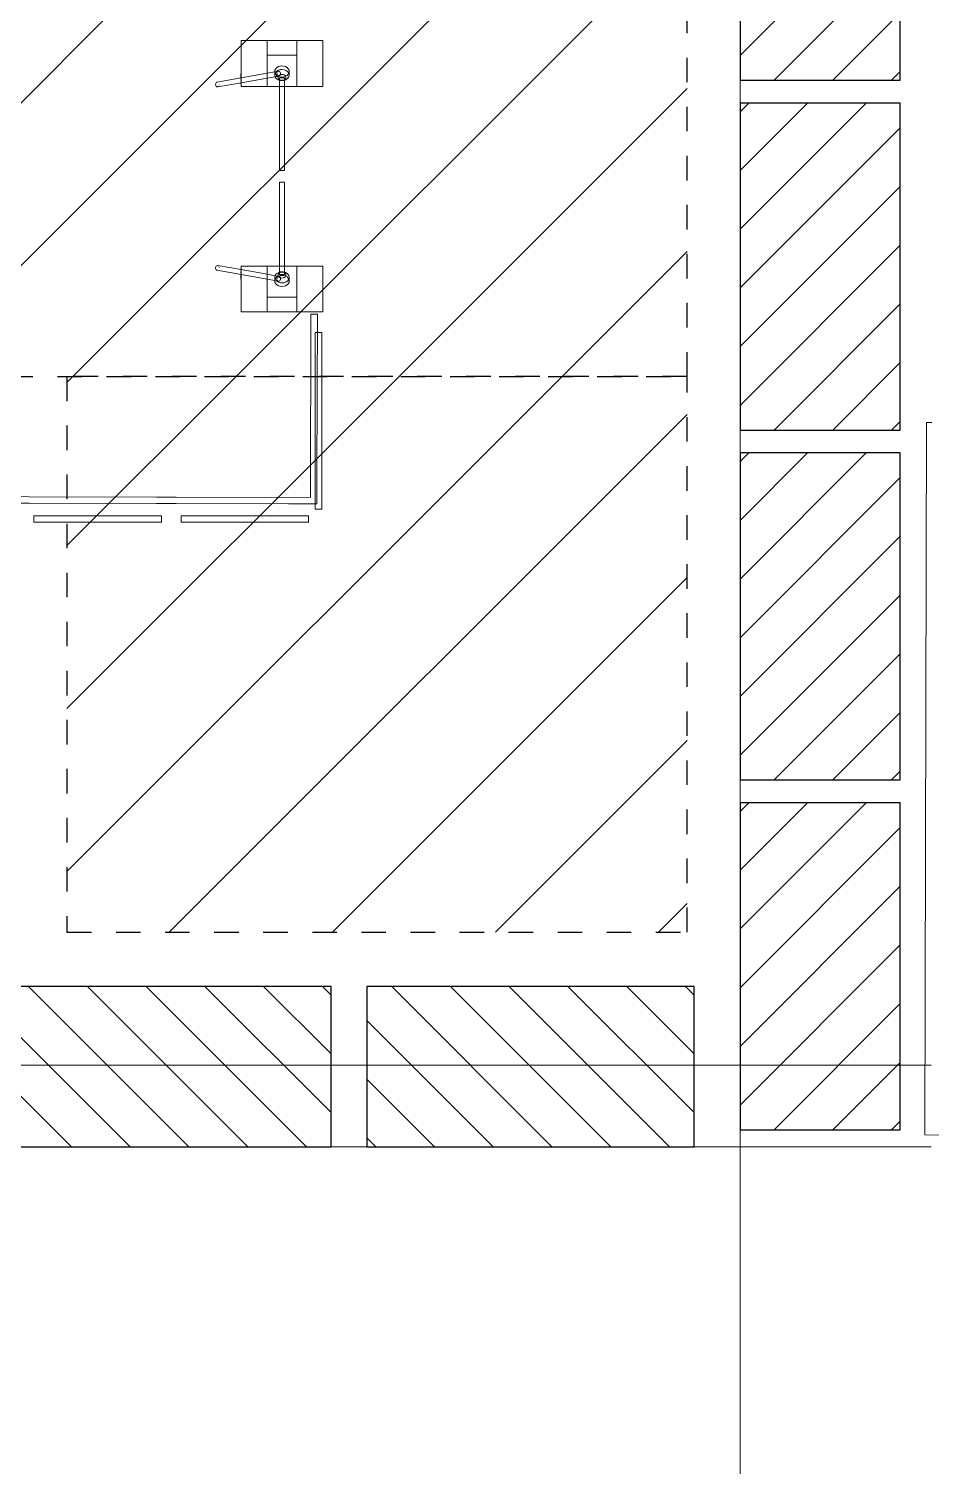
# Model space of a CAD drawing. Header units: millimetres. Extents: x -1113 to 415037, y -3642 to 354837.
# Drawn here: x 8227 to 13744, y 8810 to 17602 of the extents above; entities that cross this region are included whole.
import ezdxf

# ---------------------------------------------------------------- set-up
doc = ezdxf.new("R2010")
doc.units = ezdxf.units.MM
doc.linetypes.add('Штрих короткий', pattern=[600, 300, -300])
for name, color, linetype, lineweight in [('0) строит. леса', 20, 'Continuous', 30), ('A-AREA-BNDY', 7, 'Continuous', 5), ('A-FLOR', 7, 'Continuous', 9), ('A-GENM', 7, 'Continuous', 9), ('I-WALL', 7, 'Continuous', 5), ('Оси', 7, 'Continuous', 9)]:
    doc.layers.add(name, color=color, linetype=linetype, lineweight=lineweight)
doc.layers.add('M-EQPM-1', color=7, linetype='Continuous', lineweight=9, true_color=0xb2b2b2)

# ---------------------------------------------------------------- blocks, each defined once
blk = doc.blocks.new('Gotschlich_Турникет-трипод_Тумбовый_Modul_Cross _R18 - Modul Cross 2-Arm-31992132-Объем проектирования 1 этажа')
at = {"layer": 'A-GENM'}
for p, q in [((83, -250), (86.2, -250)), ((91.3, -250), (90.7, -250))]:
    blk.add_line(p, q, dxfattribs=at)
at = {"layer": 'M-EQPM-1'}
for p, q in [((-140, 250), (-140, 90)), ((-140, 90), (-140, 250)), ((-140, 250), (140, 250)), ((140, 250), (-140, 250)), ((140, 250), (140, 90)), ((140, 90), (140, 250)), ((-50.7, 90), (-140, 90)), ((-140, 90), (140, 90)), ((-140, 90), (-140, -90)), ((-140, 90), (-140, -90)), ((-140, -90), (-140, 90)), ((-140, 90), (-140, -90)), ((-140, 90), (140, 90)), ((-140, 90), (140, 90)), ((-140, -90), (-140, 90)), ((-140, 90), (-140, -90)), ((-140, 90), (140, 90)), ((-140, 90), (140, 90)), ((-140, 90), (140, 90)), ((-140, 90), (140, 90)), ((140, 90), (-50.7, 90)), ((-50.7, 90), (-50.7, -90)), ((140, -90), (140, 90)), ((140, -90), (140, 90)), ((140, 90), (140, -90)), ((140, -90), (140, 90)), ((140, 90), (140, -90)), ((70.8, 44.5), (49, 44.5)), ((94.8, 15), (88.7, 15)), ((140, 15), (94.8, 15)), ((653.7, 15), (140, 15)), ((47.1, -22.8), (50.9, -43.8)), ((49, -44.5), (70.8, -44.5)), ((50.9, -43.8), (59.1, -90)), ((77.3, -21.3), (76.7, -17.5)), ((78.6, -28.6), (77.7, -23.4)), ((80.4, -38.5), (79, -30.4)), ((89.6, -90), (80.9, -41)), ((88.7, -15), (94.8, -15)), ((94.8, -15), (140, -15)), ((140, -15), (653.7, -15)), ((140, -90), (-140, -90)), ((-140, -90), (-50.7, -90)), ((-140, -90), (140, -90)), ((140, -90), (-140, -90)), ((-140, -90), (140, -90)), ((140, -90), (-140, -90)), ((-140, -250), (-140, -90)), ((-140, -90), (-140, -250)), ((-140, -90), (59.2, -90)), ((-140, -90), (140, -90)), ((-50.7, -90), (140, -90)), ((59.1, -90), (87.7, -250)), ((64.5, -90), (67.3, -90)), ((67.8, -90), (71, -90)), ((71.6, -90), (74.9, -90)), ((75.6, -90), (78.8, -90)), ((79.4, -90), (82.4, -90)), ((83, -90), (85.4, -90)), ((89.1, -90), (140, -90)), ((118.2, -250), (89.6, -90)), ((140, -250), (140, -90)), ((140, -90), (140, -250)), ((-140, -250), (64.5, -250)), ((140, -250), (-140, -250)), ((63.6, -250), (60.8, -250)), ((60.8, -250), (63.6, -250)), ((60.8, -250), (60.8, -252)), ((63.6, -252), (60.8, -252)), ((60.8, -252), (63.6, -252)), ((64.9, -250), (62.5, -250)), ((62.5, -250), (65.8, -250)), ((62.5, -250), (62.5, -252)), ((65.8, -252), (62.5, -252)), ((62.5, -252), (64.9, -252)), ((63.6, -250), (65.8, -250)), ((63.6, -250), (63.6, -252)), ((65.8, -252), (63.6, -252)), ((63.9, -250), (65.6, -250)), ((63.9, -250), (63.9, -252)), ((65.6, -252), (63.9, -252)), ((65.7, -250), (64.5, -250)), ((64.5, -250), (64.5, -252)), ((64.5, -252), (65.7, -252)), ((65.6, -250), (64.9, -250)), ((64.9, -250), (64.9, -252)), ((64.9, -252), (65.6, -252)), ((65.6, -250), (65.7, -250)), ((66.4, -250), (65.6, -250)), ((65.7, -252), (65.6, -252)), ((65.6, -252), (66.4, -252)), ((65.7, -250), (67.2, -250)), ((65.7, -250), (65.7, -252)), ((67.2, -252), (65.7, -252)), ((65.8, -250), (78.2, -250)), ((65.8, -250), (65.8, -252)), ((78.2, -252), (65.8, -252)), ((78.2, -250), (66.4, -250)), ((66.4, -252), (78.2, -252)), ((67.2, -250), (78.2, -250)), ((77.5, -250), (67.2, -250)), ((67.2, -250), (77.5, -250)), ((67.2, -250), (67.2, -252)), ((67.2, -250), (73, -250)), ((76.7, -250), (67.2, -250)), ((67.2, -250), (77.5, -250)), ((77.5, -252), (67.2, -252)), ((67.2, -252), (77.5, -252)), ((78.2, -252), (67.2, -252)), ((67.2, -252), (76.7, -252)), ((73, -252), (67.2, -252)), ((69.5, -250), (68.9, -250)), ((68.9, -250), (68.9, -252)), ((68.9, -252), (69.5, -252)), ((69.8, -250), (69.5, -250)), ((69.5, -250), (69.5, -252)), ((69.5, -252), (70.9, -252)), ((70.3, -250), (69.8, -250)), ((70.9, -250), (70.3, -250)), ((78.2, -250), (70.9, -250)), ((70.9, -252), (78.2, -252)), ((73, -250), (74.2, -250)), ((73, -250), (73, -252)), ((74.2, -252), (73, -252)), ((74.2, -250), (75, -250)), ((75, -252), (74.2, -252)), ((75, -250), (78.2, -250)), ((75, -250), (75, -252)), ((78.2, -252), (75, -252)), ((78.1, -250), (76.7, -250)), ((76.7, -250), (76.7, -252)), ((76.7, -252), (78.1, -252)), ((77.5, -250), (77.9, -250)), ((77.5, -252), (77.5, -250)), ((78.3, -252), (77.5, -252)), ((77.9, -250), (78.3, -250)), ((78.6, -250), (77.9, -250)), ((77.9, -250), (77.9, -252)), ((77.9, -252), (78.6, -252)), ((80, -250), (78.1, -250)), ((78.1, -252), (80, -252)), ((78.2, -250), (79.3, -250)), ((78.2, -252), (78.2, -250)), ((79.3, -252), (78.2, -252)), ((78.3, -250), (79, -250)), ((79, -252), (78.3, -252)), ((80.3, -250), (78.6, -250)), ((78.6, -252), (80.3, -252)), ((79.3, -250), (79.3, -252)), ((80, -250), (80, -252)), ((80.3, -250), (83.1, -250)), ((83.1, -250), (80.3, -250)), ((80.3, -250), (80.3, -252)), ((80.3, -250), (80.3, -252)), ((80.3, -250), (88.1, -250)), ((80.3, -252), (83.1, -252)), ((83.1, -252), (80.3, -252)), ((81.4, -250), (81.4, -252)), ((86.3, -250), (83, -250)), ((83, -250), (86.2, -250)), ((83, -250), (83, -252)), ((86.2, -252), (83, -252)), ((83, -252), (86.3, -252)), ((83.1, -250), (83.1, -252)), ((86.2, -252), (86.2, -250)), ((86.9, -250), (86.3, -250)), ((86.3, -250), (86.3, -252)), ((86.3, -252), (86.9, -252)), ((86.9, -250), (86.9, -252)), ((88.3, -250), (87.5, -250)), ((87.5, -250), (87.5, -252)), ((87.5, -252), (88.3, -252)), ((87.7, -250), (114, -397.6)), ((89.2, -250), (88.3, -250)), ((88.3, -250), (88.3, -252)), ((88.3, -252), (89.2, -252)), ((90.1, -250), (89.2, -250)), ((89.2, -250), (89.2, -252)), ((89.2, -252), (90.1, -252)), ((90.1, -252), (90.1, -250)), ((91.3, -250), (90.7, -250)), ((90.7, -250), (90.7, -252)), ((90.7, -252), (91.3, -252)), ((91.3, -250), (91.3, -252)), ((91.5, -250), (91.5, -252)), ((93.7, -250), (93.7, -252)), ((94.6, -250), (94.6, -252)), ((96.9, -250), (96.9, -252)), ((97.1, -250), (99.1, -250)), ((97.1, -252), (97.1, -250)), ((99.1, -252), (97.1, -252)), ((99.1, -250), (99.9, -250)), ((99.1, -250), (99.1, -252)), ((99.9, -252), (99.1, -252)), ((99.9, -250), (102, -250)), ((99.9, -250), (99.9, -252)), ((102, -252), (99.9, -252)), ((102, -250), (102, -252)), ((102.1, -250), (102.1, -252)), ((102.1, -252), (104.5, -252)), ((104.5, -252), (102.1, -252)), ((105.3, -250), (105.3, -252)), ((106.9, -252), (106.9, -250)), ((106.9, -250), (106.9, -252)), ((107, -250), (107, -252)), ((107, -250), (107, -252)), ((110, -252), (110, -250)), ((110, -250), (110, -252)), ((110.1, -250), (110.1, -252)), ((110.1, -250), (110.1, -252)), ((111.8, -250), (111.8, -252)), ((111.9, -250), (111.9, -252)), ((115.5, -250), (117.8, -250)), ((115.5, -252), (115.5, -250)), ((117.8, -252), (115.5, -252)), ((117.8, -250), (115.6, -250)), ((115.6, -250), (115.6, -252)), ((115.6, -252), (117.8, -252)), ((116, -250), (116, -252)), ((120.2, -250), (117.8, -250)), ((117.8, -250), (117.8, -252)), ((117.8, -250), (117.8, -252)), ((117.8, -252), (120.2, -252)), ((117.9, -250), (140, -250)), ((143.6, -392.3), (118.2, -250)), ((123.8, -250), (119.8, -250)), ((119.8, -250), (123.8, -250)), ((119.8, -250), (119.8, -252)), ((123.8, -252), (119.8, -252)), ((119.8, -252), (123.8, -252)), ((120.1, -250), (123.8, -250)), ((120.1, -250), (120.1, -252)), ((123.8, -252), (120.1, -252)), ((123.8, -250), (120.2, -250)), ((120.2, -250), (120.2, -252)), ((120.2, -252), (123.8, -252)), ((123.8, -250), (123.8, -252)), ((123.8, -250), (123.8, -252))]:
    blk.add_line(p, q, dxfattribs=at)
for centre, major_axis, ratio, start_param, end_param in [((49, 0), (0, 44.5), 0.767231, 4.712389, 7.853982), ((49, 0), (0, 44.5), 0.767231, 1.570796, 4.712389), ((70.8, 0), (0, 44.5), 0.767231, 0.334478, 1.570796), ((70.8, 0), (0, 44.5), 0.767231, 1.570796, 2.379658), ((70.8, 0), (0, 44.5), 0.767231, 0, 0.261799), ((85, 0), (0, 23.8), 0.767231, 0.363973, 1.570796), ((85, 0), (0, 23.8), 0.767231, 1.570796, 2.040343), ((70.8, 0), (0, 44.5), 0.767231, 4.886662, 6.283185), ((85, 0), (0, 23.8), 0.767231, 5.969026, 6.597345), ((88.7, 0), (0, 15), 0.001848, 0, 0.523599), ((88.7, 0), (0, 15), 0.001848, 6.021386, 6.283185), ((88.7, 0), (0, 15), 0.001848, 5.759587, 6.021386), ((88.7, 0), (0, 15), 0.001848, 0.785398, 1.047198), ((88.7, 0), (0, 15), 0.001848, 4.974188, 5.497787), ((88.7, 0), (0, 15), 0.001848, 1.047198, 1.308997), ((88.7, 0), (0, 15), 0.001848, 4.712389, 4.925612), ((88.7, 0), (0, 15), 0.001848, 1.359645, 1.570796), ((88.7, 0), (0, 15), 0.001848, 1.570796, 1.781948), ((88.7, 0), (0, 15), 0.001848, 4.499166, 4.712389), ((85, 0), (0, 23.8), 0.767231, 5.415366, 5.943804), ((85, 0), (0, 23.8), 0.767231, 5.049822, 5.16316), ((85, 0), (0, 23.8), 0.767231, 4.887057, 5.046168), ((85, 0), (0, 23.8), 0.767231, 4.712389, 4.882857), ((70.8, 0), (0, 44.5), 0.767231, 4.803749, 4.886662), ((70.8, 0), (0, 44.5), 0.767231, 4.712389, 4.801245), ((653.7, 0), (0, 15), 0.001848, 0, 1.308972), ((653.7, 0), (0, 15), 0.001848, 4.712389, 6.283185), ((653.7, 0), (0, 15), 0.001848, 1.308997, 1.570771), ((653.7, 0), (0, 15), 0.001848, 1.570796, 1.832571), ((653.7, 0), (0, 15), 0.001848, 3.141593, 4.712389), ((61.9, -20.2), (14.8, 2.6), 0.738826, 2.696356, 3.743553), ((70.8, 0), (0, 44.5), 0.767231, 2.457546, 2.553981), ((61.9, -20.2), (14.8, 2.6), 0.738826, 2.172757, 2.434556), ((61.9, -20.2), (14.8, 2.6), 0.738826, 3.743553, 4.528951), ((61.9, -20.2), (14.8, 2.6), 0.738826, 1.48862, 1.910957), ((70.8, 0), (0, 44.5), 0.767231, 2.667963, 2.774392), ((61.9, -20.2), (14.8, 2.6), 0.738826, 0.601961, 1.387359), ((61.9, -20.2), (14.8, 2.6), 0.738826, 4.790751, 5.837948), ((70.8, 0), (0, 44.5), 0.767231, 2.994738, 3.141593), ((85, 0), (0, 23.8), 0.767231, 2.040343, 2.425584), ((70.8, 0), (0, 44.5), 0.767231, 3.141593, 4.474053), ((61.9, -20.2), (14.8, 2.6), 0.738826, 6.099748, 6.885146), ((85, 0), (0, 23.8), 0.767231, 2.61273, 2.77762), ((85, 0), (0, 23.8), 0.767231, 2.827433, 3.455752), ((88.7, 0), (0, 15), 0.001848, 1.832596, 2.094395), ((88.7, 0), (0, 15), 0.001848, 3.926991, 4.45059), ((88.7, 0), (0, 15), 0.001848, 2.094395, 2.356194), ((88.7, 0), (0, 15), 0.001848, 2.617994, 3.141593), ((88.7, 0), (0, 15), 0.001848, 3.141593, 3.665191), ((85, 0), (0, 23.8), 0.767231, 3.480974, 4.008753), ((85, 0), (0, 23.8), 0.767231, 4.261618, 4.371827), ((85, 0), (0, 23.8), 0.767231, 4.374955, 4.533819), ((85, 0), (0, 23.8), 0.767231, 4.537721, 4.707905), ((70.8, 0), (0, 44.5), 0.767231, 4.474053, 4.533992), ((70.8, 0), (0, 44.5), 0.767231, 4.535895, 4.618702), ((70.8, 0), (0, 44.5), 0.767231, 4.621029, 4.709763), ((653.7, 0), (0, 15), 0.001848, 1.832596, 3.141593), ((128.8, -395), (14.8, 2.6), 0.738826, 2.958155, 3.141593), ((128.8, -395), (14.8, 2.6), 0.738826, 3.141593, 3.743553), ((128.8, -395), (14.8, 2.6), 0.738826, 3.743553, 6.361547), ((128.8, -395), (14.8, 2.6), 0.738826, 1.227883, 1.387359), ((128.8, -395), (14.8, 2.6), 0.738826, 0.340161, 0.601961)]:
    blk.add_ellipse(centre, major_axis=major_axis, ratio=ratio, start_param=start_param, end_param=end_param, dxfattribs=at)
blk = doc.blocks.new('Gotschlich_Турникет-трипод_Тумбовый_Modul_Cross _R18 - Modul Cross 2-Arm-31997083-Объем проектирования 1 этажа')
at = {"layer": 'A-GENM'}
for p, q in [((83, 250), (86.2, 250)), ((91.3, 250), (90.7, 250))]:
    blk.add_line(p, q, dxfattribs=at)
at = {"layer": 'M-EQPM-1'}
for p, q in [((114, 397.6), (87.7, 250)), ((118.2, 250), (143.6, 392.3)), ((-140, 250), (-140, 90)), ((-140, 90), (-140, 250)), ((64.5, 250), (-140, 250)), ((-140, 250), (140, 250)), ((87.7, 250), (59.1, 90)), ((63.6, 252), (60.8, 252)), ((60.8, 252), (63.6, 252)), ((60.8, 252), (60.8, 250)), ((63.6, 250), (60.8, 250)), ((60.8, 250), (63.6, 250)), ((64.9, 252), (62.5, 252)), ((62.5, 252), (65.8, 252)), ((62.5, 252), (62.5, 250)), ((65.8, 250), (62.5, 250)), ((62.5, 250), (64.9, 250)), ((63.6, 252), (65.8, 252)), ((63.6, 252), (63.6, 250)), ((65.8, 250), (63.6, 250)), ((63.9, 252), (65.6, 252)), ((63.9, 252), (63.9, 250)), ((65.6, 250), (63.9, 250)), ((65.7, 252), (64.5, 252)), ((64.5, 252), (64.5, 250)), ((64.5, 250), (65.7, 250)), ((65.6, 252), (64.9, 252)), ((64.9, 252), (64.9, 250)), ((64.9, 250), (65.6, 250)), ((65.6, 252), (65.7, 252)), ((66.4, 252), (65.6, 252)), ((65.7, 250), (65.6, 250)), ((65.6, 250), (66, 250)), ((65.7, 252), (67.2, 252)), ((65.7, 252), (65.7, 250)), ((67.2, 250), (65.7, 250)), ((65.8, 252), (78.2, 252)), ((65.8, 252), (65.8, 250)), ((78.2, 250), (65.8, 250)), ((66, 250), (66.4, 250)), ((78.2, 252), (66.4, 252)), ((66.4, 250), (78.2, 250)), ((67.2, 252), (78.2, 252)), ((77.5, 252), (67.2, 252)), ((67.2, 252), (77.5, 252)), ((67.2, 252), (67.2, 250)), ((67.2, 252), (73, 252)), ((76.7, 252), (67.2, 252)), ((77.5, 250), (67.2, 250)), ((67.2, 250), (77.5, 250)), ((78.2, 250), (67.2, 250)), ((67.2, 250), (76.7, 250)), ((73, 250), (67.2, 250)), ((77.5, 250), (67.2, 250)), ((69.5, 252), (68.9, 252)), ((68.9, 252), (68.9, 250)), ((68.9, 250), (69.5, 250)), ((70.9, 252), (69.5, 252)), ((69.5, 252), (69.5, 250)), ((69.5, 250), (70.9, 250)), ((78.2, 252), (70.9, 252)), ((70.9, 250), (78.2, 250)), ((73, 252), (73.2, 252)), ((73, 252), (73, 250)), ((73.2, 250), (73, 250)), ((73.2, 252), (73.5, 252)), ((73.5, 250), (73.2, 250)), ((73.5, 252), (73.7, 252)), ((73.7, 250), (73.5, 250)), ((73.7, 252), (73.9, 252)), ((73.9, 250), (73.7, 250)), ((73.9, 252), (74.1, 252)), ((74.1, 250), (73.9, 250)), ((74.1, 252), (74.2, 252)), ((74.2, 250), (74.1, 250)), ((74.2, 252), (75, 252)), ((75, 250), (74.2, 250)), ((75, 252), (78.2, 252)), ((75, 252), (75, 250)), ((78.2, 250), (75, 250)), ((77.6, 252), (76.7, 252)), ((76.7, 252), (76.7, 250)), ((76.7, 250), (77, 250)), ((77, 250), (77.3, 250)), ((77.3, 250), (77.6, 250)), ((77.5, 252), (78.3, 252)), ((77.5, 250), (77.5, 252)), ((78.3, 250), (77.5, 250)), ((77.8, 252), (77.6, 252)), ((77.6, 250), (77.8, 250)), ((78, 252), (77.8, 252)), ((77.8, 250), (78, 250)), ((78.6, 252), (77.9, 252)), ((77.9, 252), (77.9, 250)), ((77.9, 250), (78.6, 250)), ((78.1, 252), (78, 252)), ((78, 250), (78.1, 250)), ((80, 252), (78.1, 252)), ((78.1, 250), (80, 250)), ((78.2, 252), (79.3, 252)), ((78.2, 250), (78.2, 252)), ((79.3, 250), (78.2, 250)), ((78.3, 252), (79, 252)), ((79, 250), (78.3, 250)), ((80.3, 252), (78.6, 252)), ((78.6, 250), (80.3, 250)), ((79.3, 252), (79.3, 250)), ((80, 252), (80, 250)), ((80.3, 252), (83.1, 252)), ((83.1, 252), (80.3, 252)), ((80.3, 252), (80.3, 250)), ((80.3, 252), (80.3, 250)), ((80.3, 250), (83.1, 250)), ((83.1, 250), (80.3, 250)), ((88.1, 250), (80.3, 250)), ((81.4, 252), (81.4, 250)), ((86.3, 252), (83, 252)), ((83, 252), (86.2, 252)), ((83, 252), (83, 250)), ((86.2, 250), (83, 250)), ((83, 250), (86.3, 250)), ((83.1, 252), (83.1, 250)), ((86.2, 250), (86.2, 252)), ((86.9, 252), (86.3, 252)), ((86.3, 252), (86.3, 250)), ((86.3, 250), (86.9, 250)), ((86.9, 252), (86.9, 250)), ((88.3, 252), (87.5, 252)), ((87.5, 252), (87.5, 250)), ((87.5, 250), (88.3, 250)), ((89.2, 252), (88.3, 252)), ((88.3, 252), (88.3, 250)), ((88.3, 250), (89.2, 250)), ((90.1, 252), (89.2, 252)), ((89.2, 252), (89.2, 250)), ((89.2, 250), (90.1, 250)), ((89.6, 90), (118.2, 250)), ((90.1, 250), (90.1, 252)), ((91.3, 252), (90.7, 252)), ((90.7, 252), (90.7, 250)), ((90.7, 250), (91.3, 250)), ((91.3, 252), (91.3, 250)), ((91.5, 252), (91.5, 250)), ((93.7, 252), (93.7, 250)), ((94.6, 252), (94.6, 250)), ((96.9, 252), (96.9, 250)), ((97.1, 252), (99.1, 252)), ((97.1, 250), (97.1, 252)), ((99.1, 250), (97.1, 250)), ((99.1, 252), (99.9, 252)), ((99.1, 252), (99.1, 250)), ((99.9, 250), (99.1, 250)), ((99.9, 252), (102, 252)), ((99.9, 252), (99.9, 250)), ((102, 250), (99.9, 250)), ((102, 252), (102, 250)), ((102.1, 252), (104.5, 252)), ((104.5, 252), (102.1, 252)), ((102.1, 252), (102.1, 250)), ((105.3, 252), (105.3, 250)), ((106.9, 250), (106.9, 252)), ((106.9, 252), (106.9, 250)), ((107, 252), (107, 250)), ((107, 252), (107, 250)), ((110, 250), (110, 252)), ((110, 252), (110, 250)), ((110.1, 252), (110.1, 250)), ((110.1, 252), (110.1, 250)), ((111.8, 252), (111.8, 250)), ((111.9, 252), (111.9, 250)), ((115.5, 252), (117.8, 252)), ((115.5, 250), (115.5, 252)), ((117.8, 250), (115.5, 250)), ((117.8, 252), (115.6, 252)), ((115.6, 252), (115.6, 250)), ((115.6, 250), (117.8, 250)), ((116, 252), (116, 250)), ((120.2, 252), (117.8, 252)), ((117.8, 252), (117.8, 250)), ((117.8, 252), (117.8, 250)), ((117.8, 250), (120.2, 250)), ((140, 250), (117.9, 250)), ((123.8, 252), (119.8, 252)), ((119.8, 252), (123.8, 252)), ((119.8, 252), (119.8, 250)), ((123.8, 250), (119.8, 250)), ((119.8, 250), (123.8, 250)), ((120.1, 252), (123.8, 252)), ((120.1, 252), (120.1, 250)), ((123.8, 250), (120.1, 250)), ((123.8, 252), (120.2, 252)), ((120.2, 252), (120.2, 250)), ((120.2, 250), (123.8, 250)), ((123.8, 252), (123.8, 250)), ((123.8, 252), (123.8, 250)), ((140, 250), (140, 90)), ((140, 90), (140, 250)), ((-50.7, 90), (-140, 90)), ((-140, 90), (140, 90)), ((-140, 90), (-140, -90)), ((-140, 90), (-140, -90)), ((-140, 90), (-140, -90)), ((-140, -90), (-140, 90)), ((140, 90), (-140, 90)), ((-140, 90), (140, 90)), ((-140, 90), (-140, -90)), ((-140, -90), (-140, 90)), ((140, 90), (-140, 90)), ((-140, 90), (140, 90)), ((59.2, 90), (-140, 90)), ((140, 90), (-140, 90)), ((140, 90), (-50.7, 90)), ((-50.7, 90), (-50.7, -90)), ((59.1, 90), (50.9, 43.8)), ((67.3, 90), (64.5, 90)), ((71, 90), (67.8, 90)), ((74.9, 90), (71.6, 90)), ((78.8, 90), (75.6, 90)), ((82.4, 90), (79.4, 90)), ((80.9, 41), (89.6, 90)), ((85.4, 90), (83, 90)), ((140, 90), (89.1, 90)), ((140, -90), (140, 90)), ((140, 90), (140, -90)), ((140, -90), (140, 90)), ((140, 90), (140, -90)), ((140, -90), (140, 90)), ((50.9, 43.8), (47.1, 22.8)), ((70.8, 44.5), (49, 44.5)), ((76.7, 17.5), (77.3, 21.3)), ((77.7, 23.4), (78.6, 28.6)), ((79, 30.4), (80.4, 38.5)), ((94.8, 15), (88.7, 15)), ((140, 15), (94.8, 15)), ((653.7, 15), (140, 15)), ((49, -44.5), (70.8, -44.5)), ((88.7, -15), (94.8, -15)), ((94.8, -15), (140, -15)), ((140, -15), (653.7, -15)), ((140, -90), (-140, -90)), ((-140, -90), (-50.7, -90)), ((140, -90), (-140, -90)), ((140, -90), (-140, -90)), ((140, -90), (-140, -90)), ((140, -90), (-140, -90)), ((-140, -250), (-140, -90)), ((-140, -90), (-140, -250)), ((140, -90), (-140, -90)), ((140, -90), (-140, -90)), ((-50.7, -90), (140, -90)), ((140, -250), (140, -90)), ((140, -90), (140, -250)), ((140, -250), (-140, -250)), ((-140, -250), (140, -250))]:
    blk.add_line(p, q, dxfattribs=at)
for centre, major_axis, ratio, start_param, end_param in [((128.8, 395), (-14.8, 2.6), 0.738826, 0, 0.183438), ((128.8, 395), (-14.8, 2.6), 0.738826, 5.681225, 6.283185), ((128.8, 395), (-14.8, 2.6), 0.738826, 3.063231, 5.681225), ((128.8, 395), (-14.8, 2.6), 0.738826, 1.754234, 1.913709), ((128.8, 395), (-14.8, 2.6), 0.738826, 2.539632, 2.801431), ((49, 0), (0, 44.5), 0.767231, 4.712389, 7.853982), ((70.8, 0), (0, 44.5), 0.767231, 0.761935, 1.570796), ((61.9, 20.2), (-14.8, 2.6), 0.738826, 5.681225, 6.728422), ((70.8, 0), (0, 44.5), 0.767231, 0.587612, 0.684046), ((61.9, 20.2), (-14.8, 2.6), 0.738826, 0.707036, 0.968836), ((61.9, 20.2), (-14.8, 2.6), 0.738826, 5.419425, 5.681225), ((61.9, 20.2), (-14.8, 2.6), 0.738826, 4.895827, 5.419425), ((61.9, 20.2), (-14.8, 2.6), 0.738826, 1.230635, 1.652973), ((70.8, 0), (0, 44.5), 0.767231, 0.367201, 0.47363), ((61.9, 20.2), (-14.8, 2.6), 0.738826, 1.754234, 2.539632), ((61.9, 20.2), (-14.8, 2.6), 0.738826, 3.58683, 4.634027), ((70.8, 0), (0, 44.5), 0.767231, 0, 0.146855), ((85, 0), (0, 23.8), 0.767231, 1.10125, 1.570796), ((85, 0), (0, 23.8), 0.767231, 0.716008, 1.10125), ((70.8, 0), (0, 44.5), 0.767231, 4.950725, 6.283185), ((61.9, 20.2), (-14.8, 2.6), 0.738826, 2.539632, 3.32503), ((85, 0), (0, 23.8), 0.767231, 0.363973, 0.528862), ((85, 0), (0, 23.8), 0.767231, 5.969026, 6.597345), ((88.7, 0), (0, 15), 0.001848, 0, 0.523599), ((88.7, 0), (0, 15), 0.001848, 5.759587, 6.283185), ((88.7, 0), (0, 15), 0.001848, 0.785398, 1.047198), ((88.7, 0), (0, 15), 0.001848, 4.974188, 5.497787), ((88.7, 0), (0, 15), 0.001848, 1.047198, 1.308997), ((88.7, 0), (0, 15), 0.001848, 4.712389, 4.925612), ((88.7, 0), (0, 15), 0.001848, 1.359645, 1.570796), ((85, 0), (0, 23.8), 0.767231, 5.416024, 5.943804), ((85, 0), (0, 23.8), 0.767231, 5.052951, 5.16316), ((85, 0), (0, 23.8), 0.767231, 4.890959, 5.049822), ((85, 0), (0, 23.8), 0.767231, 4.716873, 4.887057), ((70.8, 0), (0, 44.5), 0.767231, 4.890786, 4.950725), ((70.8, 0), (0, 44.5), 0.767231, 4.806076, 4.888883), ((70.8, 0), (0, 44.5), 0.767231, 4.715015, 4.803749), ((653.7, 0), (0, 15), 0.001848, 0, 1.308997), ((653.7, 0), (0, 15), 0.001848, 4.712389, 6.283185), ((653.7, 0), (0, 15), 0.001848, 1.309022, 1.570796), ((49, 0), (0, 44.5), 0.767231, 1.570796, 3.665191), ((70.8, 0), (0, 44.5), 0.767231, 1.570796, 2.807115), ((70.8, 0), (0, 44.5), 0.767231, 2.879793, 3.141593), ((49, 0), (0, 44.5), 0.767231, 3.665191, 4.712389), ((85, 0), (0, 23.8), 0.767231, 1.570796, 2.77762), ((70.8, 0), (0, 44.5), 0.767231, 3.141593, 4.538116), ((85, 0), (0, 23.8), 0.767231, 2.827433, 3.455752), ((88.7, 0), (0, 15), 0.001848, 1.570796, 1.781948), ((88.7, 0), (0, 15), 0.001848, 4.499166, 4.712389), ((88.7, 0), (0, 15), 0.001848, 1.832596, 2.094395), ((88.7, 0), (0, 15), 0.001848, 3.926991, 4.45059), ((88.7, 0), (0, 15), 0.001848, 2.094395, 2.356194), ((88.7, 0), (0, 15), 0.001848, 2.617994, 3.141593), ((88.7, 0), (0, 15), 0.001848, 3.403392, 3.665191), ((88.7, 0), (0, 15), 0.001848, 3.141593, 3.403392), ((85, 0), (0, 23.8), 0.767231, 3.480974, 4.009412), ((85, 0), (0, 23.8), 0.767231, 4.261618, 4.374955), ((85, 0), (0, 23.8), 0.767231, 4.37861, 4.537721), ((85, 0), (0, 23.8), 0.767231, 4.541921, 4.712389), ((70.8, 0), (0, 44.5), 0.767231, 4.538116, 4.621029), ((70.8, 0), (0, 44.5), 0.767231, 4.623533, 4.712389), ((653.7, 0), (0, 15), 0.001848, 1.570822, 1.832596), ((653.7, 0), (0, 15), 0.001848, 3.141593, 4.712389), ((653.7, 0), (0, 15), 0.001848, 1.832621, 3.141593)]:
    blk.add_ellipse(centre, major_axis=major_axis, ratio=ratio, start_param=start_param, end_param=end_param, dxfattribs=at)

msp = doc.modelspace()

# ---------------------------------------------------------------- hatches: boundary and pattern name
at = {"layer": '0) строит. леса', "linetype": 'Штрих короткий', "ltscale": 0.5}
h = msp.add_hatch(dxfattribs=at)
h.set_pattern_fill('ANSI31', color=256, scale=222)
h.paths.add_polyline_path([(12251.3, 25505.4), (5401.8, 25505.4), (5401.8, 15474.4), (12251.3, 15474.4)])
at = {"layer": '0) строит. леса'}
h = msp.add_hatch(dxfattribs=at)
h.set_pattern_fill('ANSI31', color=256, scale=80)
h.set_pattern_definition([(45, (16774.4, 163166.46), (-179.60512, 179.60512), [])])
h.paths.add_polyline_path([(12574.7, 19287.3), (12574.7, 17287.3), (13554.7, 17287.3), (13554.7, 19287.3)])
h = msp.add_hatch(dxfattribs=at)
h.set_pattern_fill('ANSI31', color=256, scale=80)
h.set_pattern_definition([(45, (16774.4, 161026.44), (-179.60512, 179.60512), [])])
h.paths.add_polyline_path([(12574.7, 17147.3), (12574.7, 15147.3), (13554.7, 15147.3), (13554.7, 17147.3)])
at = {"layer": '0) строит. леса', "linetype": 'Штрих короткий', "ltscale": 0.5}
h = msp.add_hatch(dxfattribs=at)
h.set_pattern_fill('ANSI31', color=256, scale=222)
h.paths.add_polyline_path([(12251.3, 15474.4), (8460.2, 15474.4), (8460.2, 12076.2), (12251.3, 12076.2)])
at = {"layer": '0) строит. леса'}
h = msp.add_hatch(dxfattribs=at)
h.set_pattern_fill('ANSI31', color=256, scale=80)
h.set_pattern_definition([(45, (16774.4, 158886.59), (-179.60512, 179.60512), [])])
h.paths.add_polyline_path([(12574.7, 15007.5), (12574.7, 13007.5), (13554.7, 13007.5), (13554.7, 15007.5)])
h = msp.add_hatch(dxfattribs=at)
h.set_pattern_fill('ANSI31', color=256, scale=80)
h.set_pattern_definition([(45, (16774.4, 156746.56), (-179.60512, 179.60512), [])])
h.paths.add_polyline_path([(12574.7, 12867.4), (12574.7, 10867.4), (13554.7, 10867.4), (13554.7, 12867.4)])
h = msp.add_hatch(dxfattribs=at)
h.set_pattern_fill('ANSI31', color=256, scale=80, angle=-90)
h.set_pattern_definition([(315, (153953.82, 7544.25), (179.60512, 179.60512), [])])
h.paths.add_polyline_path([(10074.7, 11743.9), (8074.7, 11743.9), (8074.7, 10763.9), (10074.7, 10763.9)])
h = msp.add_hatch(dxfattribs=at)
h.set_pattern_fill('ANSI31', color=256, scale=80, angle=-90)
h.set_pattern_definition([(315, (156173.32, 7544.25), (179.60512, 179.60512), [])])
h.paths.add_polyline_path([(12294.2, 11743.9), (10294.2, 11743.9), (10294.2, 10763.9), (12294.2, 10763.9)])

# ---------------------------------------------------------------- linework, layer by layer
at = {"layer": '0) строит. леса', "linetype": 'Штрих короткий', "ltscale": 0.5}
for points in [[(12251.3, 25505.4), (5401.8, 25505.4), (5401.8, 15474.4), (12251.3, 15474.4)], [(12251.3, 15474.4), (8460.2, 15474.4), (8460.2, 12076.2), (12251.3, 12076.2)]]:
    msp.add_lwpolyline(points, close=True, dxfattribs=at)
at = {"layer": '0) строит. леса'}
for points in [[(12574.7, 19287.3), (12574.7, 17287.3), (13554.7, 17287.3), (13554.7, 19287.3)], [(12574.7, 17147.3), (12574.7, 15147.3), (13554.7, 15147.3), (13554.7, 17147.3)], [(12574.7, 15007.5), (12574.7, 13007.5), (13554.7, 13007.5), (13554.7, 15007.5)], [(12574.7, 12867.4), (12574.7, 10867.4), (13554.7, 10867.4), (13554.7, 12867.4)], [(10074.7, 11743.9), (8074.7, 11743.9), (8074.7, 10763.9), (10074.7, 10763.9)], [(12294.2, 11743.9), (10294.2, 11743.9), (10294.2, 10763.9), (12294.2, 10763.9)]]:
    msp.add_lwpolyline(points, close=True, dxfattribs=at)
at = {"layer": 'A-AREA-BNDY', "flags": 128}
for points in [[(8108.2, 14739.7), (8228.2, 14739.4), (9008.2, 14737.6), (9128.2, 14737.3), (9948.2, 14735.4), (9950.8, 15855.4), (9990.8, 15855.3), (9988.5, 14868.3), (9988.1, 14695.3), (9815.1, 14695.7), (9128.1, 14697.3), (9008.1, 14697.6), (8228.1, 14699.4), (8108.1, 14699.7)], [(20096.7, 10820.8), (13705.5, 10835.8), (13715.7, 15192.8), (13746.7, 15192.7)]]:
    msp.add_lwpolyline(points, dxfattribs=at)
at = {"layer": 'A-FLOR'}
for p, q in [((6844.7, 11261.8), (13743.7, 11261.8)), ((13743.7, 10763.9), (6844.7, 10763.9))]:
    msp.add_line(p, q, dxfattribs=at)
at = {"layer": 'I-WALL'}
for p, q in [((9977.3, 14663.2), (9977.3, 15743.2)), ((10017.3, 15743.2), (9977.3, 15743.2)), ((10017.3, 15743.2), (10017.3, 14663.2)), ((8257.3, 14623.2), (9037.3, 14623.2)), ((8257.3, 14583.2), (8257.3, 14623.2)), ((9037.3, 14583.2), (9037.3, 14623.2)), ((9157.3, 14623.2), (9937.3, 14623.2)), ((9157.3, 14583.2), (9157.3, 14623.2)), ((9937.3, 14583.2), (9937.3, 14623.2)), ((10017.3, 14663.2), (9977.3, 14663.2)), ((9037.3, 14583.2), (8257.3, 14583.2)), ((9937.3, 14583.2), (9157.3, 14583.2))]:
    msp.add_line(p, q, dxfattribs=at)
at = {"layer": 'Оси'}
msp.add_lwpolyline([(12574.7, -2042.3), (12574.7, 2957.7), (12574.7, 22262), (12574.7, 27262)], dxfattribs=at)

# ---------------------------------------------------------------- block references
at = {"layer": 'M-EQPM-1'}
for name, p, rotation in [('Gotschlich_Турникет-трипод_Тумбовый_Modul_Cross _R18 - Modul Cross 2-Arm-31992132-Объем проектирования 1 этажа', (9774.7, 17389.1), 269.9999999999999), ('Gotschlich_Турникет-трипод_Тумбовый_Modul_Cross _R18 - Modul Cross 2-Arm-31997083-Объем проектирования 1 этажа', (9774.7, 16010.1), 89.99999999999973)]:
    msp.add_blockref(name, p, dxfattribs=dict(at, rotation=rotation))

doc.saveas('drawing.dxf')
